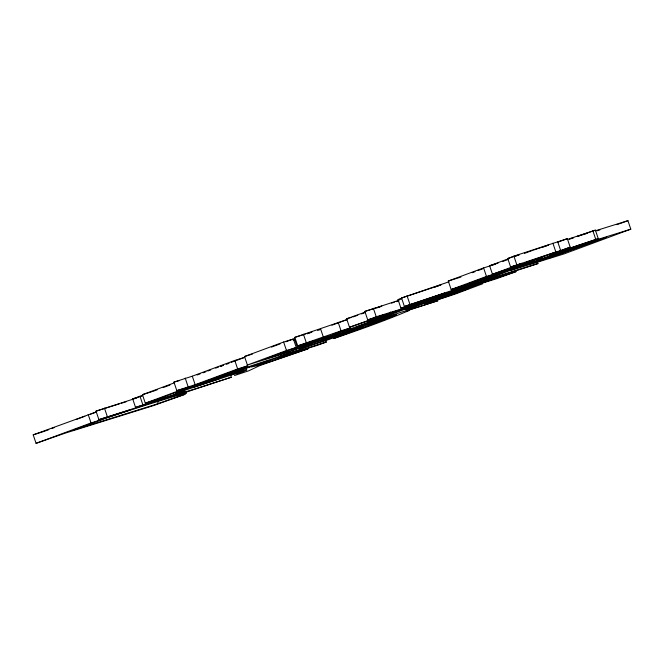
<?xml version="1.0" encoding="UTF-8"?>
<svg xmlns="http://www.w3.org/2000/svg" width="664" height="664" viewBox="0 0 664 664"><rect width="100%" height="100%" fill="white"/><g stroke="black" fill="none" stroke-linecap="round" stroke-linejoin="round"><path stroke-width="1" d="M401.778 298.31L398.043 299.605L400.907 308.104L413.058 303.904L418.038 302.801L444.772 293.056L404.417 306.494L401.554 297.995L449.055 281.768M404.417 306.494L466.568 285.57L413.83 305.033L400.907 308.104M509.661 258.329L489.617 265.758L492.481 274.265L522.062 263.301L510.624 267.028L507.761 258.528L513.903 256.13L567.338 238.666L570.202 247.174L549.319 254.918L598.272 238.65L595.409 230.142L568.658 238.982M510.624 267.028L557.826 251.365L526.361 262.263L537.309 258.794L570.202 247.174M220.539 366.354L223.394 365.266M135.556 407.414L184.957 391.312L135.556 407.414L132.692 398.906L142.909 395.246M294.467 338.515L297.331 347.023L314.836 340.532L297.688 345.878L294.833 337.37L347.72 319.342M365.474 312.022L346.641 318.77L349.496 327.269L384.639 314.653L367.731 319.923L364.868 311.416L398.765 300.352M230.317 374.43L231.271 377.26L176.69 395.263L186.509 392.972C157.733 401.131 129.214 410.385 100.795 419.797L130.044 409.937L98.894 419.64L96.031 411.14L136.9 397.91M36.063 443.336L91.034 422.96L101.061 419.839L73.413 430.089L154.189 404.916L185.173 394.258L153.243 405.687L64.815 433.277L36.063 443.336L33.2 434.837L96.371 411.904M174.375 382.829L142.436 394.665L145.3 403.172L155.326 400.052L247.664 365.822L244.518 356.518L283.628 342.026L293.405 338.98L296.268 347.479L265.758 358.784L287.495 352.02L316.155 341.396L362.926 326.962L324.854 340.947L300.078 348.899L347.961 332.033L317.334 341.528L288.674 352.161L247.381 365.026L286.483 350.526L296.268 347.479M451.138 289.512L486.463 276.423L533.184 261.865L497.867 274.954L451.138 289.512L448.275 281.013L483.599 267.916L495.278 264.28M514.434 256.561L519.206 254.793L507.761 258.528M145.3 403.172L185.945 388.108L176.807 390.606L173.943 382.107L192.294 376.189L234.782 360.444L244.8 357.315L231.196 362.361M271.476 347.106L280.059 343.927M285.777 341.802L293.405 338.98M307.108 333.834L311.972 332.033L307.208 333.511M472.17 272.721L475.05 271.651M477.922 270.588L482.72 268.804M44.156 431.368L48.846 429.633M51.651 428.587L54.465 427.55M76.277 419.465L84.851 416.286M90.57 414.162L96.288 412.045M502.814 261.425L507.545 259.674M524.427 253.416L532.719 250.345M152.463 391.544L157.318 389.743M163.153 387.585L169.959 385.062M197.175 374.969L200.088 373.89M203.01 372.811L205.923 371.732M207.865 371.01L210.778 369.931M215.642 368.13L218.556 367.043M220.506 366.329L223.419 365.241M317.624 330.498L320.538 329.419M331.967 325.186L346.791 319.691M541.973 247.498L548.564 245.057M293.231 340.325L295.14 339.619M557.851 242.186L567.338 238.666M568.982 239.413L573.737 237.646M620.292 223.494L627.936 220.664L630.8 229.163L564.051 253.905L511.537 270.265L578.278 245.531L630.8 229.163M297.688 345.878L341.047 330.821L350.584 327.85L332.971 334.374L349.032 329.369L368.686 322.09L378.347 319.077L356.643 327.12L396.607 314.67L391.768 315.657L370.047 322.505L377.135 319.807L438.008 300.692L407.073 310.76L409.29 310.445C384.539 320.911 359.017 330 333.527 338.599L393.818 316.047L348.226 331.145L347.587 329.261M367.731 319.923L376.231 316.769L426.006 301.414L392.681 313.765L368.213 321.642L411.647 306.287L394.416 311.607L349.496 327.269M98.894 419.64L231.271 377.26M176.807 390.606L195.158 384.688L237.646 368.943L247.664 365.822M496.929 274.738L515.148 267.982L487.5 276.597L469.282 283.354L496.929 274.738L496.29 272.854M348.226 331.145L363.482 325.493L321.492 339.578L340.433 332.556L324.372 337.561L297.331 347.023M325.642 340.159L326.273 342.051L317.674 345.238L219.593 376.297L300.111 349.654L299.481 347.77M537.931 263.583L506.134 273.991L482.994 282.565L516.202 271.584L496.564 278.697L427.409 300.385L467.539 285.512L537.931 263.583L537.292 261.691M434.273 287.338L440.954 284.906L401.554 297.995M376.978 307.88L381.775 306.154L378.953 307.025M352.966 316.969L357.738 315.259M361.556 313.898L364.428 312.868M582.511 234.624L595.409 230.142M598.272 238.65L553.71 253.88L550.78 255.814L537.168 260.421L542.413 257.574L518.808 266.222L509.155 269.227L528.81 261.948L492.481 274.265M447.943 296.177L468.46 288.599L450.126 294.268L405.762 309.739L440.473 297.273L424.777 302.17L433.277 299.016L482.67 283.769L455.521 293.953L424.686 304.037L447.943 296.177L447.304 294.285M570.791 238.658L572.999 237.903M581.564 234.956L576.8 236.591L587.615 233.222M543.982 246.576L548.589 245.016M300.111 349.654L279.187 356.717L326.273 342.051M533.657 250.029L543.061 246.883M226.233 364.295L229.055 363.382M132.692 398.906L142.22 395.902M595.484 230.773L627.936 220.664M597.002 230.806L599.899 229.902M616.748 224.656L619.338 223.851M489.617 265.758L498.091 263.118M448.275 281.013L460.932 277.071M364.868 311.416L377.077 307.615M391.553 303.108L394.358 302.228M396.234 301.647L399.039 300.775M294.833 337.37L305.307 334.108M244.518 356.518L252.386 354.07M142.436 394.665L151.55 391.826M96.031 411.14L119.395 403.861M121.346 403.255L126.21 401.737M33.2 434.837L43.218 431.716M346.641 318.77L351.156 317.483M173.943 382.107L179.429 380.605M398.043 299.605L401.571 298.817M592.811 230.615L595.674 239.115M557.685 241.679L560.549 250.187M552.888 243.182L555.751 251.689M513.903 256.13L516.766 264.637M483.599 267.916L486.463 276.423M407.049 295.787L409.912 304.286M390.357 312.047L390.988 313.931M373.367 308.27L376.231 316.769M338.183 322.314L341.047 330.821M320.571 328.846L323.434 337.345M303.431 334.183L306.287 342.69M286.856 350.127L287.495 352.02M283.628 342.026L286.483 350.526M234.782 360.444L237.646 368.943M192.294 376.189L195.158 384.688M185.198 378.048L188.061 386.556M157.343 400.757L158.298 403.587M139.955 396.176L142.818 404.675M104.431 408.028L107.294 416.536M88.179 414.461L91.034 422.96M218.788 378.073L218.365 378.704L218.996 378.87L194.062 387.021L237.604 371.566L246.527 369.657L231.039 374.869L230.425 374.67L231.163 373.882L218.788 378.073M260.188 365.407L248.792 370.778L234.5 375.533L246.842 369.948L175.255 393.403L206.164 381.941L193.017 386.207L199.806 383.584L216.597 378.123A106.364 2.78 -18.6 0 0 267.401 361.083L270.082 360.577L251.324 366.96L259.641 365.2L308.054 348.808L260.188 365.407M468.46 285.727L445.328 294.301L477.997 282.756L468.46 285.727M487.417 279.818L464.277 288.392L496.838 276.888L487.417 279.818M579.34 245.705L529.897 264.031L539.068 261.176L588.511 242.85L579.34 245.705M597.932 239.911L548.489 258.238L606.622 237.206L597.932 239.911"/></g></svg>
